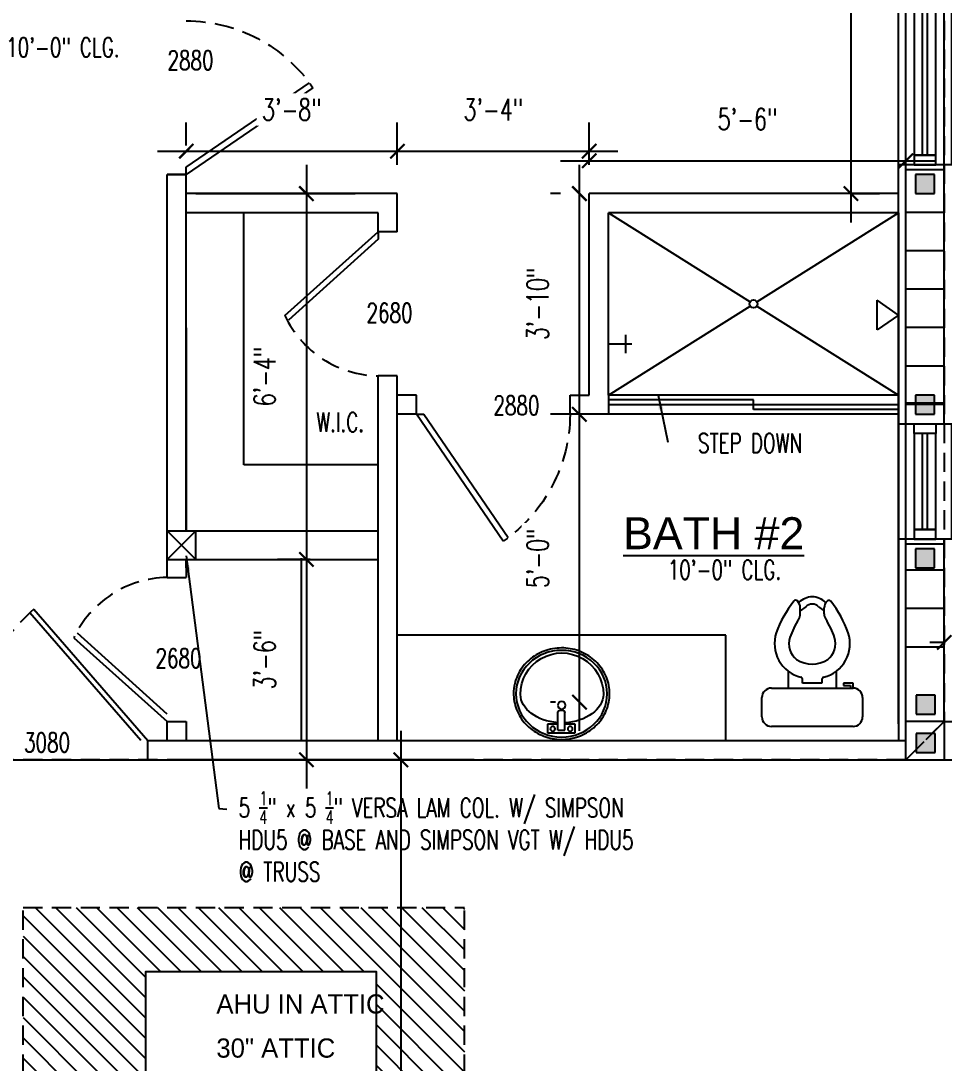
# Model space of a CAD drawing. Header units: inches. Extents: x -25328 to 8149, y -5530 to 4336.
# Drawn here: x -3986.9 to -3794.4, y 1858.6 to 2075.8 of the extents above; entities that cross this region are included whole.
import ezdxf

# ---------------------------------------------------------------- set-up
doc = ezdxf.new("R2010")
doc.units = ezdxf.units.IN
doc.header["$LTSCALE"] = 16
doc.header["$MEASUREMENT"] = 0
doc.linetypes.add('HIDDEN', pattern=[0.375, 0.25, -0.125])
doc.layers.get('0').update_dxf_attribs({"linetype": 'CONTINUOUS'})
doc.layers.get('DEFPOINTS').update_dxf_attribs({"linetype": 'CONTINUOUS'})
doc.layers.add('AREA', color=7, linetype='HIDDEN', plot=False)
for name, color, linetype in [('B1_1', 6, 'CONTINUOUS'), ('B1_4', 5, 'CONTINUOUS'), ('BLOCK', 8, 'CONTINUOUS'), ('CELLS', 165, 'CONTINUOUS'), ('COUNTER', 2, 'CONTINUOUS'), ('DIM', 5, 'CONTINUOUS'), ('DOORS', 1, 'CONTINUOUS'), ('FIXTURES', 2, 'CONTINUOUS'), ('HATCH', 8, 'CONTINUOUS'), ('TEXT', 11, 'CONTINUOUS'), ('TEXT ROOM', 3, 'CONTINUOUS'), ('WALLS EXT', 6, 'CONTINUOUS'), ('WALLS INT', 6, 'CONTINUOUS'), ('WINDOWS', 1, 'CONTINUOUS')]:
    doc.layers.add(name, color=color, linetype=linetype)
doc.styles.add('ARCHM', font='ARCHM.SHX')
doc.styles.add('ATT', font='txt')
doc.styles.add('PAYTAS RM', font='romans.shx', dxfattribs={"width": 0.7, "height": 4.5})
doc.styles.add('PAYTS NOTES', font='romans.shx', dxfattribs={"width": 0.7, "height": 4.5})
doc.styles.add('TEST', font='swissk.ttf', dxfattribs={"height": 4})
doc.dimstyles.new('DIM- PAYTAS', dxfattribs={"dimscale": 48, "dimtxt": 0.1, "dimasz": 0.0625, "dimexe": 0.125, "dimexo": 0.125, "dimgap": 0.125, "dimtad": 1, "dimdec": 1, "dimzin": 3, "dimdsep": 46, "dimlunit": 4, "dimtxsty": 'PAYTAS RM', "dimblk": 'ARCHTICK', "dimcen": 0.09, "dimdle": 0.125, "dimclrd": 5, "dimclre": 5, "dimclrt": 11, "dimadec": 0, "dimazin": 0, "dimtfac": 1, "dimtdec": 1, "dimtofl": 0, "dimtmove": 2, "dimatfit": 3, "dimfxl": 0, "dimfrac": 2, "dimtolj": 1, "dimtzin": 3, "dimarcsym": 0})

# ---------------------------------------------------------------- blocks, each defined once
blk = doc.blocks.new('_ArchTick')
at = {"color": 0, "linetype": 'ByBlock', "const_width": 0.15}
blk.add_lwpolyline([(-0.5, -0.5), (0.5, 0.5)], dxfattribs=at)
blk = doc.blocks.new('*D310')
at = {"layer": 'DEFPOINTS', "color": 0, "transparency": 16777216}
for p in [(-3898.39, 1921.81), (-3907.66, 1517.81), (-3852.27, 1517.81)]:
    blk.add_point(p, dxfattribs=at)
at = {"layer": 'DIM', "color": 5, "lineweight": -2, "transparency": 16777216}
for p, q in [((-3907.66, 1927.81), (-3907.66, 1511.81)), ((-3904.39, 1921.81), (-3913.66, 1921.81)), ((-3858.27, 1517.81), (-3913.66, 1517.81))]:
    blk.add_line(p, q, dxfattribs=at)
at = {"layer": 'DIM', "color": 5, "lineweight": -2, "transparency": 16777216, "xscale": 3, "yscale": 3, "zscale": 3}
for p, rotation in [((-3907.66, 1921.81), 90), ((-3907.66, 1517.81), 270)]:
    blk.add_blockref('_ArchTick', p, dxfattribs=dict(at, rotation=rotation))
at = {"layer": 'DIM', "color": 11, "transparency": 16777216, "insert": (-3928.34, 1709.81), "char_height": 4.5, "attachment_point": 5, "rotation": 90, "style": 'PAYTAS RM', "bg_fill": 3, "box_fill_scale": 1.25, "bg_fill_color": 256, "bg_fill_true_color": 13158600, "bg_fill_transparency": 0}
blk.add_mtext('\\A1;33\'-8"', dxfattribs=at)
blk = doc.blocks.new('*D338')
at = {"layer": 'DEFPOINTS', "color": 0, "transparency": 16777216}
for p in [(-3794.39, 1946.28), (-3794.39, 1929.81), (-3752.39, 1929.81)]:
    blk.add_point(p, dxfattribs=at)
at = {"layer": 'WALLS INT', "color": 5, "lineweight": -2, "transparency": 16777216}
for p, q in [((-3794.39, 1935.81), (-3794.39, 1952.28)), ((-3752.39, 1935.81), (-3752.39, 1952.28)), ((-3794.39, 1946.28), (-3797.39, 1946.28)), ((-3752.39, 1946.28), (-3749.39, 1946.28))]:
    blk.add_line(p, q, dxfattribs=at)
at = {"layer": 'WALLS INT', "color": 5, "lineweight": -2, "transparency": 16777216, "xscale": 3, "yscale": 3, "zscale": 3}
blk.add_blockref('_ArchTick', (-3794.39, 1946.28), dxfattribs=at)
at = {"layer": 'WALLS INT', "color": 5, "lineweight": -2, "transparency": 16777216, "xscale": 3, "yscale": 3, "zscale": 3, "rotation": 180}
blk.add_blockref('_ArchTick', (-3752.39, 1946.28), dxfattribs=at)
at = {"layer": 'WALLS INT', "color": 11, "transparency": 16777216, "insert": (-3783.23, 1953.56), "char_height": 4.5, "attachment_point": 5, "style": 'PAYTAS RM', "bg_fill": 3, "box_fill_scale": 1.25, "bg_fill_color": 256, "bg_fill_true_color": 13158600, "bg_fill_transparency": 0}
blk.add_mtext('\\A1;3\'-6"', dxfattribs=at)
blk = doc.blocks.new('*D552')
at = {"layer": 'DEFPOINTS', "color": 0, "transparency": 16777216}
for p in [(-3742.59, 2629.81), (-3673.75, 2629.81), (-3842.95, 1501.81)]:
    blk.add_point(p, dxfattribs=at)
at = {"layer": 'WALLS INT', "color": 5, "lineweight": -2, "transparency": 16777216}
for p, q in [((-3673.75, 1495.81), (-3673.75, 2635.81)), ((-3736.59, 2629.81), (-3667.75, 2629.81)), ((-3836.95, 1501.81), (-3667.75, 1501.81))]:
    blk.add_line(p, q, dxfattribs=at)
at = {"layer": 'WALLS INT', "color": 5, "lineweight": -2, "transparency": 16777216, "xscale": 3, "yscale": 3, "zscale": 3}
for p, rotation in [((-3673.75, 2629.81), 90), ((-3673.75, 1501.81), 270)]:
    blk.add_blockref('_ArchTick', p, dxfattribs=dict(at, rotation=rotation))
at = {"layer": 'WALLS INT', "color": 11, "transparency": 16777216, "insert": (-3682.43, 2065.81), "char_height": 4.5, "attachment_point": 5, "rotation": 90, "style": 'PAYTAS RM', "bg_fill": 3, "box_fill_scale": 1.25, "bg_fill_color": 256, "bg_fill_true_color": 13158600, "bg_fill_transparency": 0}
blk.add_mtext('\\A1;94\'-0"', dxfattribs=at)
blk = doc.blocks.new('*D556')
at = {"layer": 'DEFPOINTS', "color": 0, "transparency": 16777216}
for p in [(-4580.39, 1865.73), (-3752.39, 1481), (-3752.39, 1428.22)]:
    blk.add_point(p, dxfattribs=at)
at = {"layer": 'WALLS INT', "color": 5, "lineweight": -2, "transparency": 16777216}
for p, q in [((-4580.39, 1859.73), (-4580.39, 1422.22)), ((-3752.39, 1475), (-3752.39, 1422.22)), ((-4586.39, 1428.22), (-3746.39, 1428.22))]:
    blk.add_line(p, q, dxfattribs=at)
at = {"layer": 'WALLS INT', "color": 5, "lineweight": -2, "transparency": 16777216, "xscale": 3, "yscale": 3, "zscale": 3, "rotation": 180}
blk.add_blockref('_ArchTick', (-4580.39, 1428.22), dxfattribs=at)
at = {"layer": 'WALLS INT', "color": 5, "lineweight": -2, "transparency": 16777216, "xscale": 3, "yscale": 3, "zscale": 3}
blk.add_blockref('_ArchTick', (-3752.39, 1428.22), dxfattribs=at)
at = {"layer": 'WALLS INT', "color": 11, "transparency": 16777216, "insert": (-4166.39, 1436.9), "char_height": 4.5, "attachment_point": 5, "style": 'PAYTAS RM', "bg_fill": 3, "box_fill_scale": 1.25, "bg_fill_color": 256, "bg_fill_true_color": 13158600, "bg_fill_transparency": 0}
blk.add_mtext('\\A1;69\'-0"', dxfattribs=at)
blk = doc.blocks.new('*D557')
at = {"layer": 'DEFPOINTS', "color": 0, "transparency": 16777216}
for p in [(-4612, 1885.81), (-4606, 1501.81), (-3981.83, 1501.81)]:
    blk.add_point(p, dxfattribs=at)
at = {"layer": 'WALLS INT', "color": 5, "lineweight": -2, "transparency": 16777216}
for p, q in [((-4606, 1891.81), (-4606, 1495.81)), ((-4606, 1885.81), (-4600, 1885.81)), ((-3987.83, 1501.81), (-4612, 1501.81))]:
    blk.add_line(p, q, dxfattribs=at)
at = {"layer": 'WALLS INT', "color": 5, "lineweight": -2, "transparency": 16777216, "xscale": 3, "yscale": 3, "zscale": 3}
for p, rotation in [((-4606, 1885.81), 90), ((-4606, 1501.81), 270)]:
    blk.add_blockref('_ArchTick', p, dxfattribs=dict(at, rotation=rotation))
at = {"layer": 'WALLS INT', "color": 11, "transparency": 16777216, "insert": (-4614.67, 1693.81), "char_height": 4.5, "attachment_point": 5, "rotation": 90, "style": 'PAYTAS RM', "bg_fill": 3, "box_fill_scale": 1.25, "bg_fill_color": 256, "bg_fill_true_color": 13158600, "bg_fill_transparency": 0}
blk.add_mtext('\\A1;32\'-0"', dxfattribs=at)
blk = doc.blocks.new('15PTOI06')
at = {"color": 0, "linetype": 'ByBlock'}
for p, q in [((2, 10.5), (6, 10.5)), ((0, -8.5), (0, 8.5)), ((8, 8.5), (8, -8.5)), ((11.5, 5), (8, 5)), ((23.431562, 2.5), (24.727861, 2.5)), ((24.931034, 1.327586), (24.062054, 2.5)), ((9, 2), (9.765178, 2)), ((9, -2), (9, 2)), ((9.765178, -2), (9, -2)), ((24.931034, -1.327586), (24.062054, -2.5)), ((23.431562, -2.5), (24.690476, -2.5)), ((11.5, -5), (8, -5)), ((9, -6.5), (8.5, -6.5)), ((8.5, -6.5), (8.5, -8)), ((9, -8.5), (9, -6.5)), ((8.5, -8), (8, -8)), ((8, -8.5), (9, -8.5)), ((6, -10.5), (2, -10.5))]:
    blk.add_line(p, q, dxfattribs=at)
for centre, radius, start, end in [((2, 8.5), 2, 90, 180), ((6, 8.5), 2, 0, 90), ((17.25, 0.65), 7.210062, 71.816347, 166.116636), ((12, -13.75), 22.534695, 51.265418, 70.559965), ((17.25, 0.65), 4.210062, 71.816347, 142.891702), ((12, -13.75), 19.534695, 57.937508, 70.559965), ((9.765178, 2.5), 0.5, 270, 346.116636), ((19.118098, 0), 6.118098, 147.797266, 212.202734), ((23.431562, 4.5), 2, 237.937508, 270), ((24.727861, 4.5), 2, 270, 314.939898), ((23.166667, 0), 3.833333, 313.602819, 46.397181), ((25.787408, 3.438228), 0.5, 314.939898, 51.265418), ((23.666667, 0), 1.833333, 313.602819, 46.397181), ((9.765178, -2.5), 0.5, 13.883364, 90), ((17.25, -0.65), 7.210062, 193.883364, 288.183653), ((17.25, -0.65), 4.210062, 217.108298, 288.183653), ((12, 13.75), 19.534695, 289.440035, 302.062492), ((12, 13.75), 22.534695, 289.440035, 308.665009), ((23.431562, -4.5), 2, 90, 122.062492), ((24.690476, -4.5), 2, 44.162471, 90), ((25.766527, -3.454957), 0.5, 308.665009, 44.162471), ((2, -8.5), 2, 180, 270), ((6, -8.5), 2, 270, 0)]:
    blk.add_arc(centre, radius, start, end, dxfattribs=at)
at = {"color": 0, "linetype": 'ByBlock', "style": 'ATT', "flags": 3}
blk.add_attdef('ITEM', (0, -19.5), '', height=6, dxfattribs=at)
blk = doc.blocks.new('pv_snk_lav')
at = {"color": 8}
for p, q in [((-2.92, 19.75), (2.86, 19.75)), ((-2.92, 17.96), (-2.92, 19.75)), ((2.86, 19.75), (2.86, 17.96)), ((-0.81, 17.96), (-2.92, 17.96)), ((-0.81, 19.18), (-0.81, 15.54)), ((-0.81, 19.18), (0.69, 19.18)), ((0.69, 19.18), (0.69, 15.54)), ((2.86, 17.96), (0.69, 17.96)), ((-0.31, 15.04), (0.19, 15.04))]:
    blk.add_line(p, q, dxfattribs=at)
for centre in [(-1.85, 18.92), (1.79, 18.92)]:
    blk.add_circle(centre, 0.504, dxfattribs=at)
blk.add_circle((0, 14), 0.805)
for centre, start, end in [((-0.31, 15.54), 180, 270), ((0.19, 15.54), 270, 0)]:
    blk.add_arc(centre, 0.5, start, end, dxfattribs=at)
blk.add_ellipse((0, 11.59), major_axis=(-9.51, 0), ratio=0.94926)
for centre, ratio, start_param, end_param in [((0.06, 11.59), 0.701896, 4.81318, 6.256692), ((0.06, 11.59), 0.701896, 3.168086, 4.639508), ((0.06, 11.75), 1, 0, 3.141593)]:
    blk.add_ellipse(centre, major_axis=(-8.65, 0), ratio=ratio, start_param=start_param, end_param=end_param)
blk.add_open_spline([(-10.01, 11.59), (-10.01, 10.88), (-9.93, 10.17), (-9.49, 8.32), (-8.99, 7.22), (-7.6, 5.27), (-6.71, 4.42), (-4.67, 3.08), (-3.52, 2.59), (-1.12, 2.04), (0.13, 1.99), (2.58, 2.3), (3.78, 2.68), (5.94, 3.82), (6.91, 4.59), (8.49, 6.4), (9.11, 7.45), (9.89, 9.69), (10.06, 10.88), (9.94, 13.25), (9.64, 14.41), (8.63, 16.57), (7.91, 17.55), (6.14, 19.21), (5.1, 19.88), (2.82, 20.81), (1.6, 21.07), (-0.87, 21.16), (-2.11, 20.98), (-4.45, 20.21), (-5.54, 19.61), (-7.43, 18.09), (-8.22, 17.16), (-9.4, 15.08), (-9.78, 13.93), (-9.99, 12.37), (-10.01, 11.98), (-10.01, 11.59)], degree=3, knots=[0, 0, 0, 0, 0.222872, 0.222872, 0.593959, 0.593959, 0.965045, 0.965045, 1.336132, 1.336132, 1.707218, 1.707218, 2.078305, 2.078305, 2.449391, 2.449391, 2.820478, 2.820478, 3.191564, 3.191564, 3.562651, 3.562651, 3.933737, 3.933737, 4.304824, 4.304824, 4.67591, 4.67591, 5.046996, 5.046996, 5.418083, 5.418083, 5.789169, 5.789169, 6.160256, 6.160256, 6.283185, 6.283185, 6.283185, 6.283185], dxfattribs=at)
blk = doc.blocks.new('A$C1FC876C1')
at = {"layer": 'DOORS'}
for p, q in [((0, 18.07), (26.42, 0)), ((26.42, 1.5), (0.72, 19.08)), ((26.42, 0), (26.42, 1.5))]:
    blk.add_line(p, q, dxfattribs=at)
at = {"layer": 'DOORS', "color": 8, "linetype": 'HIDDEN'}
blk.add_arc((26.45, -0.07), 32.07, 90.0483, 145.5621, dxfattribs=at)
blk = doc.blocks.new('*D1040')
at = {"layer": 'DEFPOINTS', "color": 0, "transparency": 16777216}
for p in [(-3814.86, 2185.81), (-3819.29, 2039.81), (-3813.84, 2039.81)]:
    blk.add_point(p, dxfattribs=at)
at = {"layer": 'WALLS EXT', "color": 5, "lineweight": -2, "transparency": 16777216}
for p, q in [((-3813.84, 2191.81), (-3813.84, 2033.81)), ((-3808.86, 2185.81), (-3807.84, 2185.81)), ((-3813.29, 2039.81), (-3807.84, 2039.81))]:
    blk.add_line(p, q, dxfattribs=at)
at = {"layer": 'WALLS EXT', "color": 5, "lineweight": -2, "transparency": 16777216, "xscale": 3, "yscale": 3, "zscale": 3}
for p, rotation in [((-3813.84, 2185.81), 90), ((-3813.84, 2039.81), 270)]:
    blk.add_blockref('_ArchTick', p, dxfattribs=dict(at, rotation=rotation))
at = {"layer": 'WALLS EXT', "color": 11, "transparency": 16777216, "insert": (-3822.52, 2112.81), "char_height": 4.5, "attachment_point": 5, "rotation": 90, "style": 'PAYTAS RM', "bg_fill": 3, "box_fill_scale": 1.25, "bg_fill_color": 256, "bg_fill_true_color": 13158600, "bg_fill_transparency": 0}
blk.add_mtext('\\A1;12\'-2"', dxfattribs=at)
blk = doc.blocks.new('CELL')
at = {"layer": 'CELLS', "linetype": 'Continuous'}
for p, q in [((-1.99, -1.89), (-1.99, 2.11)), ((-1.99, 2.11), (2.01, 2.11)), ((2.01, 2.11), (2.01, -1.89)), ((2.01, -1.89), (-1.99, -1.89))]:
    blk.add_line(p, q, dxfattribs=at)
for points in [[(-1.99, 2.11), (-1.99, -1.89), (2.01, 2.11), (-0.07, -1.89)], [(2.01, 2.11), (-0.07, -1.89), (2.01, -0.79), (1.71, -1.89)], [(2.01, -0.79), (1.71, -1.89), (2.01, -1.89)]]:
    blk.add_solid(points, dxfattribs=at)
blk = doc.blocks.new('*D1045')
at = {"layer": 'DEFPOINTS', "color": 0, "transparency": 16777216}
for p in [(-3908.39, 2048.64), (-3952.39, 2043.81), (-3908.39, 2039.81)]:
    blk.add_point(p, dxfattribs=at)
at = {"layer": 'DIM', "color": 5, "lineweight": -2, "transparency": 16777216}
for p, q in [((-3952.39, 2049.81), (-3952.39, 2054.64)), ((-3908.39, 2045.81), (-3908.39, 2054.64)), ((-3958.39, 2048.64), (-3902.39, 2048.64))]:
    blk.add_line(p, q, dxfattribs=at)
at = {"layer": 'DIM', "color": 5, "lineweight": -2, "transparency": 16777216, "xscale": 3, "yscale": 3, "zscale": 3, "rotation": 180}
blk.add_blockref('_ArchTick', (-3952.39, 2048.64), dxfattribs=at)
at = {"layer": 'DIM', "color": 5, "lineweight": -2, "transparency": 16777216, "xscale": 3, "yscale": 3, "zscale": 3}
blk.add_blockref('_ArchTick', (-3908.39, 2048.64), dxfattribs=at)
at = {"layer": 'DIM', "color": 11, "transparency": 16777216, "insert": (-3930.39, 2057.32), "char_height": 4.5, "attachment_point": 5, "style": 'PAYTAS RM', "bg_fill": 3, "box_fill_scale": 1.25, "bg_fill_color": 256, "bg_fill_true_color": 13158600, "bg_fill_transparency": 0}
blk.add_mtext('\\A1;3\'-8"', dxfattribs=at)
blk = doc.blocks.new('*D1046')
at = {"layer": 'DEFPOINTS', "color": 0, "transparency": 16777216}
for p in [(-3868.39, 2048.64), (-3908.39, 2039.81), (-3868.39, 2039.81)]:
    blk.add_point(p, dxfattribs=at)
at = {"layer": 'DIM', "color": 5, "lineweight": -2, "transparency": 16777216}
for p, q in [((-3908.39, 2045.81), (-3908.39, 2054.64)), ((-3868.39, 2045.81), (-3868.39, 2054.64)), ((-3914.39, 2048.64), (-3862.39, 2048.64))]:
    blk.add_line(p, q, dxfattribs=at)
at = {"layer": 'DIM', "color": 5, "lineweight": -2, "transparency": 16777216, "xscale": 3, "yscale": 3, "zscale": 3, "rotation": 180}
blk.add_blockref('_ArchTick', (-3908.39, 2048.64), dxfattribs=at)
at = {"layer": 'DIM', "color": 5, "lineweight": -2, "transparency": 16777216, "xscale": 3, "yscale": 3, "zscale": 3}
blk.add_blockref('_ArchTick', (-3868.39, 2048.64), dxfattribs=at)
at = {"layer": 'DIM', "color": 11, "transparency": 16777216, "insert": (-3888.39, 2057.32), "char_height": 4.5, "attachment_point": 5, "style": 'PAYTAS RM', "bg_fill": 3, "box_fill_scale": 1.25, "bg_fill_color": 256, "bg_fill_true_color": 13158600, "bg_fill_transparency": 0}
blk.add_mtext('\\A1;3\'-4"', dxfattribs=at)
blk = doc.blocks.new('*D1047')
at = {"layer": 'DEFPOINTS', "color": 0, "transparency": 16777216}
for p in [(-3802.39, 2046.64), (-3868.39, 2039.81), (-3802.39, 2038.56)]:
    blk.add_point(p, dxfattribs=at)
at = {"layer": 'DIM', "color": 5, "lineweight": -2, "transparency": 16777216}
for p, q in [((-3868.39, 2045.81), (-3868.39, 2052.64)), ((-3802.39, 2044.56), (-3802.39, 2052.64)), ((-3874.39, 2046.64), (-3796.39, 2046.64))]:
    blk.add_line(p, q, dxfattribs=at)
at = {"layer": 'DIM', "color": 5, "lineweight": -2, "transparency": 16777216, "xscale": 3, "yscale": 3, "zscale": 3, "rotation": 180}
blk.add_blockref('_ArchTick', (-3868.39, 2046.64), dxfattribs=at)
at = {"layer": 'DIM', "color": 5, "lineweight": -2, "transparency": 16777216, "xscale": 3, "yscale": 3, "zscale": 3}
blk.add_blockref('_ArchTick', (-3802.39, 2046.64), dxfattribs=at)
at = {"layer": 'DIM', "color": 11, "transparency": 16777216, "insert": (-3835.39, 2055.32), "char_height": 4.5, "attachment_point": 5, "style": 'PAYTAS RM', "bg_fill": 3, "box_fill_scale": 1.25, "bg_fill_color": 256, "bg_fill_true_color": 13158600, "bg_fill_transparency": 0}
blk.add_mtext('\\A1;5\'-6"', dxfattribs=at)
blk = doc.blocks.new('*D1048')
at = {"layer": 'DEFPOINTS', "color": 0, "transparency": 16777216}
for p in [(-3870.43, 1993.81), (-3866.39, 1993.81), (-3869.43, 1933.81)]:
    blk.add_point(p, dxfattribs=at)
at = {"layer": 'DIM', "color": 5, "lineweight": -2, "transparency": 16777216}
for p, q in [((-3870.43, 1927.81), (-3870.43, 1999.81)), ((-3872.39, 1993.81), (-3876.43, 1993.81)), ((-3875.43, 1933.81), (-3876.43, 1933.81))]:
    blk.add_line(p, q, dxfattribs=at)
at = {"layer": 'DIM', "color": 5, "lineweight": -2, "transparency": 16777216, "xscale": 3, "yscale": 3, "zscale": 3}
for p, rotation in [((-3870.43, 1993.81), 90), ((-3870.43, 1933.81), 270)]:
    blk.add_blockref('_ArchTick', p, dxfattribs=dict(at, rotation=rotation))
at = {"layer": 'DIM', "color": 11, "transparency": 16777216, "insert": (-3879.11, 1963.81), "char_height": 4.5, "attachment_point": 5, "rotation": 90, "style": 'PAYTAS RM', "bg_fill": 3, "box_fill_scale": 1.25, "bg_fill_color": 256, "bg_fill_true_color": 13158600, "bg_fill_transparency": 0}
blk.add_mtext('\\A1;5\'-0"', dxfattribs=at)
blk = doc.blocks.new('*D1049')
at = {"layer": 'DEFPOINTS', "color": 0, "transparency": 16777216}
for p in [(-3870.43, 2039.81), (-3868.39, 2039.81), (-3866.39, 1993.81)]:
    blk.add_point(p, dxfattribs=at)
at = {"layer": 'DIM', "color": 5, "lineweight": -2, "transparency": 16777216}
for p, q in [((-3870.43, 1987.81), (-3870.43, 2045.81)), ((-3874.39, 2039.81), (-3876.43, 2039.81)), ((-3872.39, 1993.81), (-3876.43, 1993.81))]:
    blk.add_line(p, q, dxfattribs=at)
at = {"layer": 'DIM', "color": 5, "lineweight": -2, "transparency": 16777216, "xscale": 3, "yscale": 3, "zscale": 3}
for p, rotation in [((-3870.43, 2039.81), 90), ((-3870.43, 1993.81), 270)]:
    blk.add_blockref('_ArchTick', p, dxfattribs=dict(at, rotation=rotation))
at = {"layer": 'DIM', "color": 11, "transparency": 16777216, "insert": (-3879.11, 2016.81), "char_height": 4.5, "attachment_point": 5, "rotation": 90, "style": 'PAYTAS RM', "bg_fill": 3, "box_fill_scale": 1.25, "bg_fill_color": 256, "bg_fill_true_color": 13158600, "bg_fill_transparency": 0}
blk.add_mtext('\\A1;3\'-10"', dxfattribs=at)
blk = doc.blocks.new('*D1095')
at = {"layer": 'DEFPOINTS', "color": 0, "transparency": 16777216}
for p in [(-3920.56, 2039.81), (-3927.35, 1963.56), (-3920.56, 1963.56)]:
    blk.add_point(p, dxfattribs=at)
at = {"layer": 'DIM', "color": 5, "lineweight": -2, "transparency": 16777216}
for p, q in [((-3927.35, 2045.81), (-3927.35, 1957.56)), ((-3926.56, 2039.81), (-3933.35, 2039.81)), ((-3926.56, 1963.56), (-3933.35, 1963.56))]:
    blk.add_line(p, q, dxfattribs=at)
at = {"layer": 'DIM', "color": 5, "lineweight": -2, "transparency": 16777216, "xscale": 3, "yscale": 3, "zscale": 3}
for p, rotation in [((-3927.35, 2039.81), 90), ((-3927.35, 1963.56), 270)]:
    blk.add_blockref('_ArchTick', p, dxfattribs=dict(at, rotation=rotation))
at = {"layer": 'DIM', "color": 11, "transparency": 16777216, "insert": (-3936.03, 2001.68), "char_height": 4.5, "attachment_point": 5, "rotation": 90, "style": 'PAYTAS RM', "bg_fill": 3, "box_fill_scale": 1.25, "bg_fill_color": 256, "bg_fill_true_color": 13158600, "bg_fill_transparency": 0}
blk.add_mtext('\\A1;6\'-4"', dxfattribs=at)
blk = doc.blocks.new('*D1135')
at = {"layer": 'DEFPOINTS', "color": 0, "transparency": 16777216}
for p in [(-3920.56, 1963.56), (-3927.35, 1921.81), (-3920.56, 1921.81)]:
    blk.add_point(p, dxfattribs=at)
at = {"layer": 'DIM', "color": 5, "lineweight": -2, "transparency": 16777216}
for p, q in [((-3927.35, 1969.56), (-3927.35, 1915.81)), ((-3926.56, 1963.56), (-3933.35, 1963.56)), ((-3926.56, 1921.81), (-3933.35, 1921.81))]:
    blk.add_line(p, q, dxfattribs=at)
at = {"layer": 'DIM', "color": 5, "lineweight": -2, "transparency": 16777216, "xscale": 3, "yscale": 3, "zscale": 3}
for p, rotation in [((-3927.35, 1963.56), 90), ((-3927.35, 1921.81), 270)]:
    blk.add_blockref('_ArchTick', p, dxfattribs=dict(at, rotation=rotation))
at = {"layer": 'DIM', "color": 11, "transparency": 16777216, "insert": (-3936.03, 1942.68), "char_height": 4.5, "attachment_point": 5, "rotation": 90, "style": 'PAYTAS RM', "bg_fill": 3, "box_fill_scale": 1.25, "bg_fill_color": 256, "bg_fill_true_color": 13158600, "bg_fill_transparency": 0}
blk.add_mtext('\\A1;3\'-6"', dxfattribs=at)

msp = doc.modelspace()

# ---------------------------------------------------------------- hatches: boundary and pattern name
at = {"layer": 'HATCH'}
h = msp.add_hatch(dxfattribs=at)
h.set_pattern_fill('ANSI31', color=256, scale=24, angle=270, style=0)
h.set_pattern_definition([(315, (0, 20), (2.1213203, 2.1213203), [])])
h.paths.add_polyline_path([(-3986.39364874, 1652.4010202), (-3894.39364874, 1652.4010202), (-3894.39364874, 1891.02788497), (-3986.39364874, 1891.02788497)])
h.paths.add_polyline_path([(-3960.79917642, 1847.68867059), (-3960.79917642, 1877.68867059), (-3912.79917642, 1877.68867059), (-3912.79917642, 1847.68867059)], flags=16)
h.paths.add_polyline_path([(-4001.16864874, 1883.28329613), (-3983.61864874, 1883.28329613), (-3983.61864874, 1890.89043898), (-4001.16864874, 1890.89043898)], flags=9)
h.paths.add_polyline_path([(-3947.30265631, 1858.5463319), (-3915.3978944, 1858.5463319), (-3915.3978944, 1865.68918905), (-3947.30265631, 1865.68918905)], flags=8)
h.paths.add_polyline_path([(-3946.70494582, 1853.16497752), (-3922.41923153, 1853.16497752), (-3922.41923153, 1859.16497752), (-3946.70494582, 1859.16497752)], flags=8)
h.paths.add_polyline_path([(-3943.96689793, 1658.03987941), (-3866.10023127, 1658.03987941), (-3866.10023127, 1664.80178417), (-3943.96689793, 1664.80178417)], flags=9)
h.paths.add_polyline_path([(-3946.3714085, 1666.0435607), (-3886.89754564, 1666.0435607), (-3886.89754564, 1673.94580102), (-3946.3714085, 1673.94580102)], flags=9)

# ---------------------------------------------------------------- linework, layer by layer
at = {"layer": 'B1_1'}
for p, q in [((-3956.39364874, 1959.80728168), (-3956.39364874, 2043.80728168)), ((-3950.39364874, 1963.55781858), (-3950.39364874, 1969.55781858)), ((-3956.39364874, 1925.80728168), (-3956.39364874, 1929.80728168)), ((-3960.39364874, 1921.80728168), (-3960.39364874, 1925.80728168))]:
    msp.add_line(p, q, dxfattribs=at)
at = {"layer": 'B1_4', "linetype": 'HIDDEN'}
msp.add_line((-3894.39364874, 1921.80728168), (-3952.39364874, 1921.80728168), dxfattribs=at)
at = {"layer": 'BLOCK'}
msp.add_lwpolyline([(-3960.79917642, 1847.68867059), (-3960.79917642, 1877.68867059), (-3912.79917642, 1877.68867059), (-3912.79917642, 1847.68867059)], close=True, dxfattribs=at)
at = {"layer": 'DIM'}
for p, q in [((-3860.85383304, 2010.39864489), (-3860.85383304, 2006.58366585)), ((-3864.39364874, 2008.49115537), (-3859.50083741, 2008.49115537)), ((-3956.39979994, 1969.55781858), (-3950.39364874, 1963.55781858)), ((-3956.39364874, 1963.55781858), (-3950.39364874, 1969.55781858)), ((-3956.39364874, 1969.55781858), (-3950.39364874, 1969.55781858)), ((-3956.39364874, 1963.55781858), (-3950.39364874, 1963.55781858))]:
    msp.add_line(p, q, dxfattribs=at)
at = {"layer": 'DOORS'}
for p, q in [((-3931.84342569, 2014.40169791), (-3912.39364874, 2031.80728168)), ((-3912.39364874, 2031.80728168), (-3912.39364874, 2030.30728168)), ((-3912.39364874, 2030.30728168), (-3931.07069595, 2013.4301824)), ((-3984.13830497, 1953.19627075), (-3960.39364874, 1925.80728168)), ((-3961.89364874, 1925.80728168), (-3984.98386708, 1952.44138965)), ((-3975.84342569, 1947.21286545), (-3956.39364874, 1929.80728168)), ((-3956.39364874, 1931.30728168), (-3975.07069595, 1948.18438096))]:
    msp.add_line(p, q, dxfattribs=at)
at = {"layer": 'DOORS', "color": 8, "linetype": 'HIDDEN'}
for p, q in [((-3986.39364874, 1652.4010202), (-3986.39364874, 1891.02788497)), ((-3986.39364874, 1891.02788497), (-3894.39364874, 1891.02788497)), ((-3894.39364874, 1652.4010202), (-3894.39364874, 1891.02788497))]:
    msp.add_line(p, q, dxfattribs=at)
for centre, radius, start, end in [((-3912.01368421, 2023.70959078), 21.90560469, 205.1449159293, 269.0061239414), ((-3956.01368421, 1937.90497258), 21.90560469, 90.9938760586, 154.8550840707), ((-3960.97696902, 1926.40164257), 35.4175039, 130.8402080176, 180.3908763869)]:
    msp.add_arc(centre, radius, start, end, dxfattribs=at)
at = {"layer": 'WALLS EXT'}
for p, q in [((-3908.39364874, 2039.80728168), (-3950.39364826, 2039.80728168)), ((-3908.39364874, 2031.80728168), (-3908.39364874, 2039.80728168)), ((-3868.39364874, 1997.80728168), (-3868.39364874, 2039.80728168)), ((-3912.39364874, 2035.80728168), (-3952.39364874, 2035.80728168)), ((-3912.39364874, 2031.80728168), (-3912.39364874, 2035.80728168)), ((-3864.39364874, 1997.80728168), (-3864.39364874, 2035.80728168)), ((-3904.39364874, 1997.80728168), (-3908.39364874, 1997.80728168)), ((-3904.39364874, 1993.80728168), (-3904.39364874, 1997.80728168)), ((-3872.39364874, 1993.80728168), (-3872.39364874, 1997.80728168)), ((-3872.39364874, 1997.80728168), (-3868.39364874, 1997.80728168)), ((-3864.39364874, 1997.80728168), (-3864.39364874, 1993.80728168)), ((-3904.39364874, 1993.80728168), (-3908.39364874, 1993.80728168)), ((-3864.39364874, 1993.80728168), (-3872.39364874, 1993.80728168))]:
    msp.add_line(p, q, dxfattribs=at)
at = {"layer": 'WALLS INT'}
for p, q in [((-3956.39364874, 2043.80728168), (-3952.39364874, 2043.80728168)), ((-3952.39364874, 2043.80728165, -14.46699358), (-3956.39364823, 2043.80728168)), ((-3952.39364874, 1969.55781858), (-3952.39364874, 2043.80728165)), ((-3917.16458314, 2039.80728168), (-3952.39364874, 2039.80728168)), ((-3950.39364826, 2039.80728168), (-3917.16458314, 2039.80728168)), ((-3917.16458314, 2035.80728168), (-3952.39364874, 2035.80728168)), ((-3940.39364874, 1983.29819922), (-3940.39364874, 2035.80728168)), ((-3908.39364874, 2031.80728168), (-3912.39364874, 2031.80728168)), ((-3952.39364874, 2011.80728168), (-3952.39364874, 1969.55781858)), ((-3908.39364874, 2001.80728168), (-3912.39364874, 2001.80728168)), ((-3952.39364874, 1969.55781858), (-3912.39364874, 1969.55781858)), ((-3952.39364874, 1961.80728168), (-3952.39364874, 1963.55781858)), ((-3952.39364874, 1963.55781858), (-3912.39364874, 1963.55781858)), ((-3952.39364874, 1963.55781858), (-3952.39364874, 1959.80728168)), ((-3956.39364874, 1959.80728168), (-3952.39364874, 1959.80728168)), ((-3956.39364874, 1929.80728168), (-3952.39364874, 1929.80728168)), ((-3952.39364874, 1929.80728168), (-3952.39364874, 1925.80728168)), ((-3794.39364874, 1929.80728168), (-3752.39364874, 1929.80728168)), ((-3960.39364874, 1925.80728168), (-3952.39364874, 1925.80728168)), ((-3952.39364874, 1925.80728168), (-3802.39364874, 1925.80728168)), ((-3912.39364874, 1925.80728168), (-3808.39364874, 1925.80728168)), ((-4012.39364874, 1921.80728168), (-3952.39364874, 1921.80728168)), ((-3952.39364874, 1921.80728168), (-3802.39364874, 1921.80728168)), ((-3912.39364874, 1921.80728168), (-3898.39364874, 1921.80728168)), ((-3894.39364874, 1921.80728168), (-3802.39364874, 1921.80728168)), ((-3802.39364874, 1921.80728168), (-3760.39364874, 1921.80728168))]:
    msp.add_line(p, q, dxfattribs=at)

# ---------------------------------------------------------------- block references
at = {"layer": 'CELLS', "color": 2, "xscale": -1}
msp.add_blockref('A$C1FC876C1', (-3925.97520199, 2043.80728322), dxfattribs=at)
at = {"layer": 'CELLS', "color": 2, "xscale": -1, "rotation": 270}
msp.add_blockref('A$C1FC876C1', (-3904.39364717, 1967.38883492), dxfattribs=at)

# ---------------------------------------------------------------- texts
at = {"layer": 'TEXT', "style": 'ARCHM'}
msp.add_text('30" ATTIC', height=4, dxfattribs=at).set_placement((-3946.11218012, 1859.73680809))
at = {"layer": 'TEXT', "char_height": 4, "style": 'PAYTS NOTES'}
for s, insert, width, attachment_point in [('\\pt4.004,8.009,12;10\'-0" CLG.', (-3989.93349148, 2072.28508674), 83.9529322576, 1), ('\\pt4.004,8.009,12;2880 ', (-3956.30190919, 2069.58351517), 23.9529322576, 1), ('\\pt4.004,8.009,12;2680 ', (-3914.81179465, 2016.96794126), 23.9529322576, 1), ('\\pt4.004,8.009,12;2880 ', (-3888.35784973, 1997.66772914), 23.9529322576, 1), ('\\pt4.004,8.009,12;W.I.C.', (-3925.28031296, 1990.16531732), 83.9529322576, 7), ('\\pt4.004,8.009,12;2680 ', (-3958.81179465, 1944.96794126), 23.9529322576, 1), ('\\pt4.004,8.009,12;3080 ', (-3986.2110572, 1927.41318414), 23.9529322576, 1)]:
    msp.add_mtext(s, dxfattribs=dict(at, insert=insert, width=width, attachment_point=attachment_point))

# ---------------------------------------------------------------- leaders
at = {"layer": 'DIM'}
for points in [[(-3854, 1997.80728168), (-3852, 1988)], [(-3952.39979231, 1964.30728168), (-3945.57525486, 1911.66420198), (-3943.90896634, 1911.52542593)]]:
    msp.add_leader(points, dimstyle='DIM- PAYTAS', override={"dimgap": 0.125, "dimtad": 0, "dimtfill": 1, "dimarcsym": 2}, dxfattribs=at)

# ---------------------------------------------------------------- next in the draw order: dimensions: what is measured, and where the dimension line sits
dim = msp.add_linear_dim(base=(-3908.39364874, 2048.63900411), p1=(-3952.39364874, 2043.80728168), p2=(-3908.39364874, 2039.80728168), dimstyle='DIM- PAYTAS', override={"dimtfill": 1, "dimarcsym": 2}, dxfattribs=at)
dim.commit()
dim.dimension.update_dxf_attribs({"geometry": '*D1045', "text_midpoint": (-3930.39364874, 2057.31757554)})
dim = msp.add_linear_dim(base=(-3907.66074652, 1517.80728168), p1=(-3898.39364874, 1921.80728168), p2=(-3852.26864874, 1517.80728168), angle=90, dimstyle='DIM- PAYTAS', override={"dimtfill": 1, "dimarcsym": 2}, dxfattribs=at)
dim.commit()
dim.dimension.update_dxf_attribs({"geometry": '*D310', "text_midpoint": (-3928.33931795, 1709.80728168), "dimtype": 160})
at = {"layer": 'WALLS INT'}
dim = msp.add_linear_dim(base=(-3794.39364874, 1946.28148995), p1=(-3752.39364874, 1929.80728168), p2=(-3794.39364874, 1929.80728168), angle=180, dimstyle='DIM- PAYTAS', override={"dimtfill": 1, "dimarcsym": 2}, dxfattribs=at)
dim.commit()
dim.dimension.update_dxf_attribs({"geometry": '*D338', "text_midpoint": (-3783.22684186, 1953.55802083), "dimtype": 160})

# ---------------------------------------------------------------- next in the draw order: linework, layer by layer
at = {"layer": 'COUNTER'}
msp.add_line((-3928.39364874, 1925.80728168), (-3928.39364874, 1963.80728168), dxfattribs=at)
at = {"layer": 'WALLS EXT'}
for p, q in [((-3912.39364874, 1925.80728168), (-3912.39364874, 2001.80728168)), ((-3908.39364874, 1925.80728168), (-3908.39364874, 2001.80728168))]:
    msp.add_line(p, q, dxfattribs=at)

# ---------------------------------------------------------------- next in the draw order: block references
at = {"layer": 'FIXTURES', "color": 2, "xscale": -1, "rotation": 180}
msp.add_blockref('pv_snk_lav', (-3874.14364874, 1947.175659), dxfattribs=at)

# ---------------------------------------------------------------- next in the draw order: texts
at = {"layer": 'TEXT', "style": 'ARCHM'}
msp.add_text('AHU IN ATTIC', height=4, dxfattribs=at).set_placement((-3946.11218012, 1868.92576736))

# ---------------------------------------------------------------- next in the draw order: dimensions: what is measured, and where the dimension line sits
at = {"layer": 'WALLS INT'}
dim = msp.add_linear_dim(base=(-3673.7506293, 2629.80728168), p1=(-3842.95494024, 1501.80728168), p2=(-3742.59047312, 2629.80728168), angle=90, dimstyle='DIM- PAYTAS', override={"dimtfill": 1, "dimarcsym": 2}, dxfattribs=at)
dim.commit()
dim.dimension.update_dxf_attribs({"geometry": '*D552', "text_midpoint": (-3682.42920073, 2065.80728168)})

# ---------------------------------------------------------------- next in the draw order: linework, layer by layer
at = {"layer": 'BLOCK'}
for p, q in [((-3802.39364874, 2044.80728168), (-3794.39364874, 2044.80728168)), ((-3794.39364874, 2035.875), (-3802.39364874, 2035.875)), ((-3794.39364874, 2027.875), (-3802.39364874, 2027.875)), ((-3794.39364874, 2019.875), (-3802.39364874, 2019.875)), ((-3794.39364874, 2011.875), (-3802.39364874, 2011.875)), ((-3794.39364874, 2003.875), (-3802.39364874, 2003.875)), ((-3794.39364874, 1996.125), (-3802.39364874, 1996.125)), ((-3794.39364874, 1995.875), (-3802.39364874, 1995.875)), ((-3802.39364874, 1966.80728168), (-3794.39364874, 1966.80728168)), ((-3794.39364874, 1961.30728168), (-3802.39364874, 1961.30728168)), ((-3794.39364874, 1953.30728168), (-3802.39364874, 1953.30728168)), ((-3794.39364874, 1945.30728168), (-3802.39364874, 1945.30728168)), ((-3794.39364874, 1929.80728168), (-3802.39364874, 1929.80728168)), ((-3794.39364874, 1929.80728168), (-3794.39364874, 1921.80728168))]:
    msp.add_line(p, q, dxfattribs=at)
at = {"layer": 'COUNTER'}
for p, q in [((-3839.89364874, 1947.80728168), (-3908.39364874, 1947.80728168)), ((-3839.89364874, 1925.80728168), (-3839.89364874, 1947.80728168))]:
    msp.add_line(p, q, dxfattribs=at)
at = {"layer": 'DIM'}
for p, q in [((-3864.39364874, 2035.80728168), (-3834.844539, 2017.24751027)), ((-3864.39364874, 1997.80728168), (-3834.844539, 2016.36705309)), ((-3833.44275849, 2016.36705309), (-3803.89364874, 1997.80728168)), ((-3808.33244293, 2011.3854232), (-3808.33244293, 2017.56488727)), ((-3803.89364874, 2014.47515523), (-3808.33244293, 2017.56488727)), ((-3803.89364874, 2014.47515523), (-3808.33244293, 2011.3854232))]:
    msp.add_line(p, q, dxfattribs=at)
msp.add_circle((-3834.14364874, 2016.80728168), 0.82767649, dxfattribs=at)
at = {"layer": 'WALLS EXT'}
for p, q in [((-3803.89364874, 1929.30728168), (-3803.89364874, 2468.30728168)), ((-3794.39364874, 1991.80728168), (-3794.39364874, 2300.80728168)), ((-3802.39364874, 1921.80728168), (-3802.39364874, 2289.80728168)), ((-3803.89364874, 2039.80728168), (-3868.39364874, 2039.80728168)), ((-3803.89364874, 2035.80728168), (-3864.39364874, 2035.80728168)), ((-3803.89364874, 2035.80728168), (-3803.89364874, 1925.80728168)), ((-3803.89364874, 1997.80728168), (-3864.39364874, 1997.80728168)), ((-3803.89364874, 1993.80728168), (-3864.39364874, 1993.80728168)), ((-3794.39364874, 1929.80728168), (-3794.39364874, 1967.80728168))]:
    msp.add_line(p, q, dxfattribs=at)
at = {"layer": 'WINDOWS'}
for p, q in [((-3800.63580239, 2079.80728168), (-3800.63580239, 2047.80728168)), ((-3798.88580239, 2047.80728168), (-3798.88580239, 2079.80728168)), ((-3797.88580239, 2047.80728168), (-3797.88580239, 2079.80728168)), ((-3796.13580239, 2047.80728168), (-3796.13580239, 2079.80728168)), ((-3798.38580239, 2047.80728168), (-3800.63580239, 2047.80728168)), ((-3800.63580239, 2047.80728168), (-3800.63580239, 2045.80728168)), ((-3800.63580239, 2047.80728168), (-3796.13580239, 2047.80728168)), ((-3796.13580239, 2047.80728168), (-3798.38580239, 2047.80728168)), ((-3796.13580239, 2045.80728168), (-3796.13580239, 2047.80728168)), ((-3800.63580239, 2045.80728168), (-3796.13580239, 2045.80728168)), ((-3834.14364874, 1996.80728168), (-3864.39364874, 1996.80728168)), ((-3834.14364874, 1994.80728168), (-3834.14364874, 1996.80728168)), ((-3834.14364874, 1995.80728168), (-3864.39364874, 1995.80728168)), ((-3803.89364874, 1995.80728168), (-3834.14364874, 1995.80728168)), ((-3803.89364874, 1994.80728168), (-3834.14364874, 1994.80728168)), ((-3800.63580239, 1991.80728168), (-3796.13580239, 1991.80728168)), ((-3800.63580239, 1989.80728168), (-3800.63580239, 1991.80728168)), ((-3800.63580239, 1991.80728168), (-3796.13580239, 1991.80728168)), ((-3800.63580239, 1989.80728168), (-3800.63580239, 1969.80728168)), ((-3798.38580239, 1989.80728168), (-3800.63580239, 1989.80728168)), ((-3796.13580239, 1989.80728168), (-3800.63580239, 1989.80728168)), ((-3796.13580239, 1989.80728168), (-3800.63580239, 1989.80728168)), ((-3798.88580239, 1969.80728168), (-3798.88580239, 1989.80728168)), ((-3797.88580239, 1969.80728168), (-3797.88580239, 1989.80728168)), ((-3796.13580239, 1991.80728168), (-3796.13580239, 1989.80728168)), ((-3796.13580239, 1969.80728168), (-3796.13580239, 1989.80728168)), ((-3798.38580239, 1969.80728168), (-3800.63580239, 1969.80728168)), ((-3800.63580239, 1969.80728168), (-3800.63580239, 1967.80728168)), ((-3800.63580239, 1969.80728168), (-3796.13580239, 1969.80728168)), ((-3796.13580239, 1969.80728168), (-3798.38580239, 1969.80728168)), ((-3796.13580239, 1967.80728168), (-3796.13580239, 1969.80728168)), ((-3800.63580239, 1967.80728168), (-3796.13580239, 1967.80728168))]:
    msp.add_line(p, q, dxfattribs=at)
for points in [[(-3803.89364874, 2081.80728168), (-3792.83613059, 2081.80728168), (-3792.83613059, 2045.80728168), (-3803.89364874, 2045.80728168)], [(-3803.89364874, 1991.80728168), (-3792.83613059, 1991.80728168), (-3792.83613059, 1967.80728168), (-3803.89364874, 1967.80728168)]]:
    msp.add_lwpolyline(points, dxfattribs=at)

# ---------------------------------------------------------------- next in the draw order: block references
at = {"layer": 'CELLS', "xscale": -1}
for p, rotation in [((-3798.40281827, 2041.91795463), 180), ((-3798.40281827, 1995.91795463), 180), ((-3798.40281827, 1963.91795463), 180), ((-3798.35625803, 1933.30077024), 270), ((-3798.35625803, 1925.30077024), 270)]:
    msp.add_blockref('CELL', p, dxfattribs=dict(at, rotation=rotation))
at = {"layer": 'FIXTURES', "color": 2, "rotation": 90.00000000000001}
msp.add_blockref('15PTOI06', (-3821.89364874, 1928.76378018), dxfattribs=at)

# ---------------------------------------------------------------- next in the draw order: texts
at = {"layer": 'TEXT', "char_height": 4, "style": 'PAYTS NOTES'}
for s, insert, width, attachment_point in [('\\pt4.004,8.009,12;STEP DOWN', (-3824.00667666, 1989.80470145), 116.8572981035, 3), ('\\pt4.004,8.009,12;10\'-0" CLG.', (-3852.01967294, 1963.39380087), 77.9529322576, 1)]:
    msp.add_mtext(s, dxfattribs=dict(at, insert=insert, width=width, attachment_point=attachment_point))
at = {"layer": 'TEXT ROOM', "insert": (-3842.4342643, 1965.69443804), "char_height": 5, "width": 67.7245353784, "attachment_point": 8, "style": 'TEST'}
msp.add_mtext('{\\fSansSerif|b0|i0|c2|p2;\\H1.333x;\\LBATH #2}', dxfattribs=at)

# ---------------------------------------------------------------- next in the draw order: dimensions: what is measured, and where the dimension line sits
at = {"layer": 'DIM'}
dim = msp.add_linear_dim(base=(-3927.34901658, 1963.55781858), p1=(-3920.55830429, 2039.80728168), p2=(-3920.55830429, 1963.55781858), angle=90, dimstyle='DIM- PAYTAS', override={"dimtfill": 1, "dimarcsym": 2}, dxfattribs=at)
dim.commit()
dim.dimension.update_dxf_attribs({"geometry": '*D1095', "text_midpoint": (-3936.02758801, 2001.68255013)})
at = {"layer": 'WALLS INT'}
dim = msp.add_linear_dim(base=(-3752.39364874, 1428.22006682), p1=(-4580.39364874, 1865.73069249), p2=(-3752.39364874, 1481.00118574), dimstyle='DIM- PAYTAS', override={"dimtfill": 1, "dimarcsym": 2}, dxfattribs=at)
dim.commit()
dim.dimension.update_dxf_attribs({"geometry": '*D556', "text_midpoint": (-4166.39364874, 1436.89863825)})

# ---------------------------------------------------------------- next in the draw order: linework, layer by layer
at = {"layer": 'WALLS EXT'}
msp.add_line((-3912.39364874, 1983.29819922), (-3940.39364874, 1983.29819922), dxfattribs=at)

# ---------------------------------------------------------------- next in the draw order: dimensions: what is measured, and where the dimension line sits
at = {"layer": 'DIM'}
dim = msp.add_linear_dim(base=(-3868.39364874, 2048.63900411), p1=(-3908.39364874, 2039.80728168), p2=(-3868.39364874, 2039.80728168), dimstyle='DIM- PAYTAS', override={"dimtfill": 1, "dimarcsym": 2}, dxfattribs=at)
dim.commit()
dim.dimension.update_dxf_attribs({"geometry": '*D1046', "text_midpoint": (-3888.39364874, 2057.31757554)})
dim = msp.add_linear_dim(base=(-3870.42780091, 1993.80728168), p1=(-3869.42994765, 1933.80728168), p2=(-3866.39364874, 1993.80728168), angle=90, dimstyle='DIM- PAYTAS', override={"dimtfill": 1, "dimarcsym": 2}, dxfattribs=at)
dim.commit()
dim.dimension.update_dxf_attribs({"geometry": '*D1048', "text_midpoint": (-3879.10637234, 1963.80728168)})
at = {"layer": 'WALLS EXT'}
dim = msp.add_linear_dim(base=(-3813.83699525, 2039.80728168), p1=(-3814.85872648, 2185.80728168), p2=(-3819.28614024, 2039.80728168), angle=90, dimstyle='DIM- PAYTAS', override={"dimtfill": 1, "dimarcsym": 2}, dxfattribs=at)
dim.commit()
dim.dimension.update_dxf_attribs({"geometry": '*D1040', "text_midpoint": (-3822.51556668, 2112.80728168)})
at = {"layer": 'WALLS INT'}
dim = msp.add_linear_dim(base=(-4605.99531765, 1501.80728168), p1=(-4611.99531765, 1885.80728168), p2=(-3981.83235724, 1501.80728168), angle=90, dimstyle='DIM- PAYTAS', override={"dimtfill": 1, "dimarcsym": 2}, dxfattribs=at)
dim.commit()
dim.dimension.update_dxf_attribs({"geometry": '*D557', "text_midpoint": (-4614.67388908, 1693.80728168)})

# ---------------------------------------------------------------- next in the draw order: linework, layer by layer
at = {"layer": 'AREA'}
msp.add_lwpolyline([(-4096.39364874, 1897.80728168), (-4012.39364874, 1897.80728168), (-4012.39364874, 1921.80728168), (-3802.39364874, 1921.80728168), (-3794.39364874, 1929.80728168), (-3752.39364874, 1929.80728168), (-3752.39364874, 1509.80728168), (-3842.95494024, 1509.80728168), (-3842.95494024, 1501.80728168), (-3981.83235724, 1501.80728168), (-3981.83235724, 1509.80728168), (-4072.39364874, 1509.80728168), (-4072.39364874, 1649.80728168), (-4096.39364874, 1649.80728168), (-4096.39364874, 1897.80728168)], dxfattribs=at)
at = {"layer": 'DIM'}
msp.add_line((-3833.44275849, 2017.24751027), (-3803.89364874, 2035.80728168), dxfattribs=at)

# ---------------------------------------------------------------- next in the draw order: dimensions: what is measured, and where the dimension line sits
dim = msp.add_linear_dim(base=(-3802.39364874, 2046.63900411), p1=(-3868.39364874, 2039.80728168), p2=(-3802.39364874, 2038.55507087), dimstyle='DIM- PAYTAS', override={"dimtfill": 1, "dimarcsym": 2}, dxfattribs=at)
dim.commit()
dim.dimension.update_dxf_attribs({"geometry": '*D1047', "text_midpoint": (-3835.39364874, 2055.31757554)})

# ---------------------------------------------------------------- next in the draw order: dimensions: what is measured, and where the dimension line sits
dim = msp.add_linear_dim(base=(-3870.42780091, 2039.80728168), p1=(-3866.39364874, 1993.80728168), p2=(-3868.39364874, 2039.80728168), angle=90, dimstyle='DIM- PAYTAS', override={"dimtfill": 1, "dimarcsym": 2}, dxfattribs=at)
dim.commit()
dim.dimension.update_dxf_attribs({"geometry": '*D1049', "text_midpoint": (-3879.10637234, 2016.80728168)})

# ---------------------------------------------------------------- next in the draw order: linework, layer by layer
at = {"layer": 'AREA'}
msp.add_lwpolyline([(-4378.39364874, 2409.79281257), (-4116.63938334, 2409.86502212), (-4116.59397291, 2535.80728168), (-3944.39364874, 2535.80728168), (-3944.39364874, 2477.80728168), (-3794.39364874, 2477.80728168), (-3794.39364874, 1929.80728168), (-3802.39364874, 1921.80728168), (-4012.39364874, 1921.80728168), (-4012.39364874, 1897.80728168), (-4096.39364874, 1897.80728168), (-4096.39364874, 1973.80728168), (-4217.39364874, 1973.80728168), (-4217.39364874, 2021.80728168), (-4301.39364874, 2021.80728168)], dxfattribs=at)

# ---------------------------------------------------------------- next in the draw order: dimensions: what is measured, and where the dimension line sits
at = {"layer": 'DIM'}
dim = msp.add_linear_dim(base=(-3927.34901658, 1921.80728168), p1=(-3920.55830429, 1963.55781858), p2=(-3920.55830429, 1921.80728168), angle=90, dimstyle='DIM- PAYTAS', override={"dimtfill": 1, "dimarcsym": 2}, dxfattribs=at)
dim.commit()
dim.dimension.update_dxf_attribs({"geometry": '*D1135', "text_midpoint": (-3936.02758801, 1942.68255013)})

# ---------------------------------------------------------------- next in the draw order: texts
at = {"layer": 'TEXT', "insert": (-3941.47860772, 1915.18715035), "char_height": 4, "width": 94.2386363343, "attachment_point": 1, "style": 'PAYTS NOTES'}
msp.add_mtext('\\A1;\\pt4.004,8.009,12;5 {\\H0.7x;\\S1/4;}" x 5 {\\H0.7x;\\S1/4;}" VERSA LAM COL. W/ SIMPSON HDU5 @ BASE AND SIMPSON VGT W/ HDU5 @ TRUSS', dxfattribs=at)

doc.saveas('drawing.dxf')
